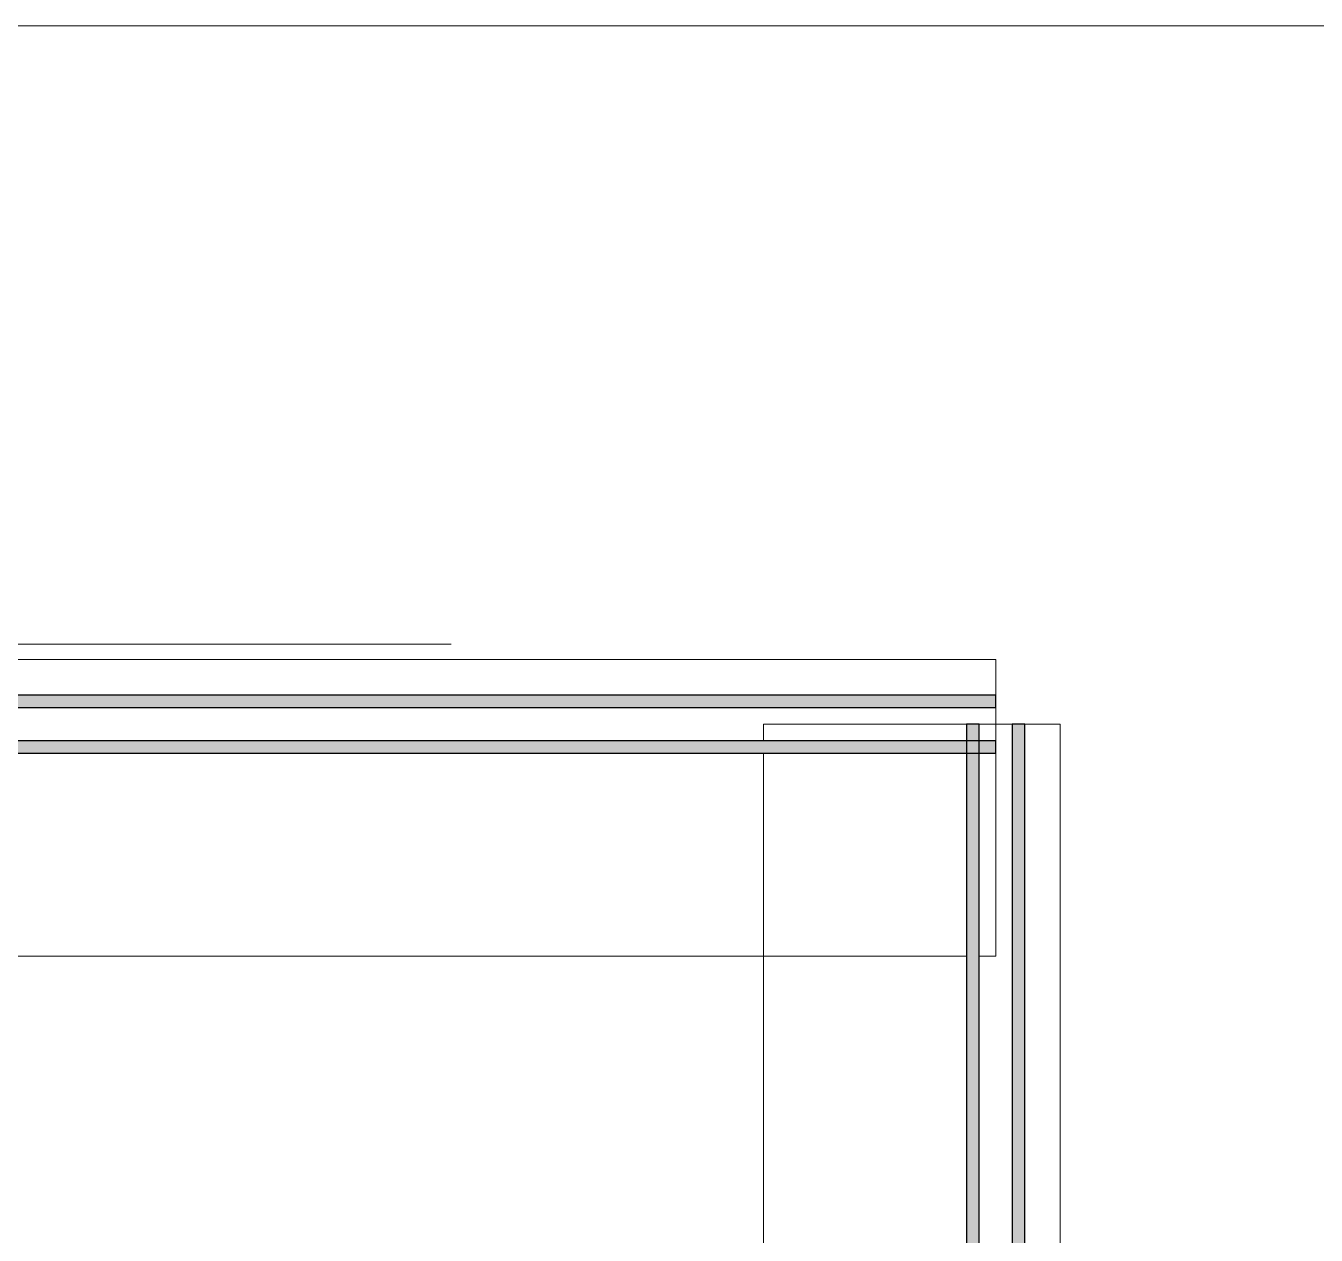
# Model space of a CAD drawing. Header units: millimetres. Extents: x 90978 to 295199, y -4084 to 97293.
# Drawn here: x 191105 to 191725, y 34419 to 35000 of the extents above; entities that cross this region are included whole.
import ezdxf

# ---------------------------------------------------------------- set-up
doc = ezdxf.new("R2010")
doc.units = ezdxf.units.MM
doc.header["$MEASUREMENT"] = 0
for name, color, linetype, lineweight in [('CSM-STL-XX-ZZ-M3-A-XXXX-00001_detached _19_04_21__rvt-1-Level 0$0$A-GLAZ-CURT', 7, 'CONTINUOUS', 9), ('CSM-STL-XX-ZZ-M3-A-XXXX-00001_detached _19_04_21__rvt-1-Level 0$0$A-GLAZ-CWMG', 7, 'CONTINUOUS', 9), ('CSM-STL-XX-ZZ-M3-A-XXXX-00001_detached _19_04_21__rvt-1-Level 0$0$A-WALL', 7, 'CONTINUOUS', 9)]:
    doc.layers.add(name, color=color, linetype=linetype, lineweight=lineweight)

msp = doc.modelspace()

# ---------------------------------------------------------------- hatches: boundary and pattern name
at = {"layer": 'CSM-STL-XX-ZZ-M3-A-XXXX-00001_detached _19_04_21__rvt-1-Level 0$0$A-GLAZ-CURT'}
h = msp.add_hatch(color=256, dxfattribs=at)
h.paths.add_polyline_path([(191565.45, 34650.73), (191571.33, 34650.73), (191571.33, 34656.73), (190062.83, 34656.73), (190062.83, 34650.73), (190931.99, 34650.73)], flags=0)
h.paths.add_polyline_path([(191565.45, 34672.73), (191571.33, 34672.73), (191571.33, 34678.73), (190062.83, 34678.73), (190062.83, 34672.73), (190931.99, 34672.73)], flags=0)
h = msp.add_hatch(color=256, dxfattribs=at)
h.paths.add_polyline_path([(191563.33, 34200.73), (191563.33, 34664.73), (191557.33, 34664.73), (191557.33, 34200.73)], flags=0)
h.paths.add_polyline_path([(191579.33, 34200.73), (191585.33, 34200.73), (191585.33, 34664.73), (191579.33, 34664.73), (191579.33, 34363.04)], flags=0)

# ---------------------------------------------------------------- linework, layer by layer
at = {"layer": 'CSM-STL-XX-ZZ-M3-A-XXXX-00001_detached _19_04_21__rvt-1-Level 0$0$A-GLAZ-CURT', "lineweight": 30}
for p, q in [((191571.33, 34678.73), (190062.83, 34678.73)), ((191571.33, 34672.73), (191571.33, 34678.73)), ((190062.83, 34672.73), (191571.33, 34672.73)), ((191563.33, 34664.73), (191557.33, 34664.73)), ((191557.33, 34664.73), (191557.33, 34200.73)), ((191563.33, 34200.73), (191563.33, 34664.73)), ((191585.33, 34664.73), (191579.33, 34664.73)), ((191579.33, 34664.73), (191579.33, 34200.73)), ((191585.33, 34200.73), (191585.33, 34664.73)), ((191571.33, 34656.73), (190062.83, 34656.73)), ((191571.33, 34650.73), (191571.33, 34656.73)), ((190062.83, 34650.73), (191571.33, 34650.73))]:
    msp.add_line(p, q, dxfattribs=at)
at = {"layer": 'CSM-STL-XX-ZZ-M3-A-XXXX-00001_detached _19_04_21__rvt-1-Level 0$0$A-GLAZ-CWMG'}
for p, q in [((191571.33, 34695.73), (190075.83, 34695.73)), ((191571.33, 34695.73), (191571.33, 34678.73)), ((191571.33, 34672.73), (191571.33, 34656.73)), ((191459.83, 34664.73), (191557.33, 34664.73)), ((191459.83, 34664.73), (191459.83, 34656.73)), ((191563.33, 34664.73), (191579.33, 34664.73)), ((191585.33, 34664.73), (191602.33, 34664.73)), ((191602.33, 34213.73), (191602.33, 34664.73)), ((191459.83, 34650.73), (191459.83, 34213.73)), ((191571.33, 34650.73), (191571.33, 34553.23)), ((190075.83, 34553.23), (191557.33, 34553.23)), ((191563.33, 34553.23), (191571.33, 34553.23))]:
    msp.add_line(p, q, dxfattribs=at)
at = {"layer": 'CSM-STL-XX-ZZ-M3-A-XXXX-00001_detached _19_04_21__rvt-1-Level 0$0$A-WALL'}
for p, q in [((177049.83, 35000.23), (191309.83, 35000.23)), ((191739.83, 35000.23), (191309.83, 35000.23)), ((182558.83, 34703.23), (191309.83, 34703.23)), ((191309.83, 34703.23), (182558.83, 34703.23))]:
    msp.add_line(p, q, dxfattribs=at)

doc.saveas('drawing.dxf')
